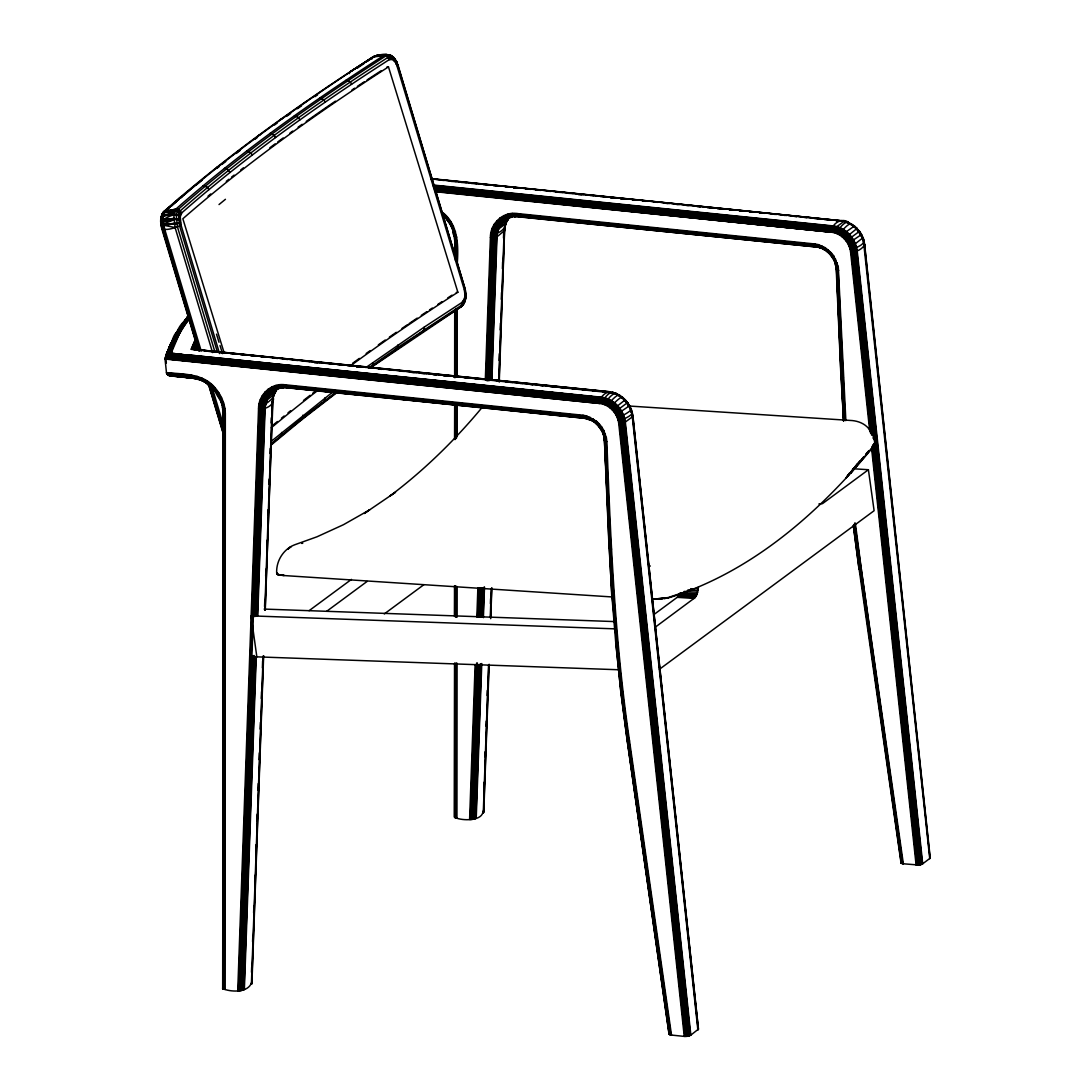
<?xml version="1.0" encoding="UTF-8"?>
<svg xmlns="http://www.w3.org/2000/svg" width="1091" height="1091" viewBox="0 0 1091 1091"><rect width="100%" height="100%" fill="white"/><g stroke="black" fill="none" stroke-linecap="round" stroke-linejoin="round"><path stroke-width="1.5" d="M222.714 988.637L223.082 411.307L222.714 988.637C230.842 992.21 248.121 992.96 251.516 982.691M222.987 988.869L223.273 412.807C226.723 404.297 212.554 393.265 215.336 388.164C203.69 373.367 183.302 374.227 166.473 372.658L165 358.68L167.346 354.834L171.123 353.198L189.643 355.393L188.866 355.271M223.369 989.073L223.655 413.08L223.26 408.089L220.464 399.101M223.846 989.237L224.132 413.325C224.01 404.352 220.341 395.706 214.559 388.914M224.405 989.373L224.691 413.53C224.555 402.47 219.155 391.914 210.972 384.605C199.026 373.436 181.42 375.509 166.528 373.013L166.473 372.658M225.046 989.455L225.332 413.694C225.21 404.325 221.364 395.269 215.336 388.164M482.999 811.227C482.645 821.728 460.307 820.923 454.415 817.118L454.538 663.587M454.483 616.279L454.497 585.69M454.565 439.509L454.674 403.52M454.647 377.322L454.715 310.021M454.661 254.23L455.029 236.706M454.579 817.364L454.742 663.301M454.674 616.238L454.783 586.808M454.77 438.977L454.783 404.884M454.879 377.718L454.92 309.721M454.852 256.59L454.961 240.034M454.852 817.595L455.056 663.028M454.947 616.483L454.961 585.812M455.042 439.237L455.056 403.452M455.206 377.445L455.097 309.708M455.124 256.876L455.274 239.747M455.233 817.8L455.302 664.433M455.329 616.715L455.342 586.044M455.424 439.482L455.438 403.697M455.452 376.436L455.479 309.98M455.506 260.558L455.124 236.829L452.069 226.069M455.711 817.964L455.793 664.61M455.806 616.906L455.82 586.235M455.902 437.996L455.915 403.915M455.929 376.654L455.97 308.508M455.983 260.79L455.997 242.052L454.388 231.824L449.751 222.032L440.928 211.149M456.283 818.1L456.352 663.069M456.379 617.07L456.393 586.399M456.461 438.187L456.488 404.106M456.529 308.698L456.502 376.845L453.16 376.559L458.643 376.954M456.556 260.994C458.056 244.275 456.938 224.814 442.837 213.345M456.924 818.182L456.993 663.178M457.02 617.179L457.034 586.522M457.115 436.618L457.129 404.256M457.143 376.995L457.17 308.862M457.197 264.567C458.534 246.648 458.534 225.305 443.164 212.854M237.729 990.751L258.54 408.798C258.267 394.901 271.086 382.655 285.078 384.782L583.044 415.248L586.549 415.903L587.081 418.521L588.676 418.589M485.359 378.754L490.405 237.524C490.132 223.628 502.951 211.395 516.943 213.522L814.909 243.975L818.414 244.629L818.946 247.248L820.541 247.316M197.021 376.231L197.798 379.082L203.403 380.473L197.171 378.045L167.155 374.295L166.528 373.013L191.989 375.277L193.339 378.236L198.098 379.204M262.331 395.528C268.059 403.506 281.533 381.891 273.746 395.078L265.795 400.683L260.354 399.565M494.196 224.255C500.155 229.287 507.479 221.541 509.442 216.141M632.125 415.125L632.916 415.807L698.472 1029.086L690.835 1035.1L687.194 1036.327L684.248 1036.395L618.733 423.39C617.588 413.653 609.692 404.706 599.791 403.479C598.836 397.97 605.587 391.26 610.469 392.133L191.048 349.338L195.575 339.069L191.457 349.27M690.617 588.69L693.999 588.935L668.047 597.568L651.641 599.436L668.074 598.032C751.604 572.325 819.627 512.443 874.027 445.905L875.473 441.31L874.341 439.264M238.424 990.805L259.235 408.948C258.962 395.365 271.495 383.391 285.174 385.478L583.153 415.944C595.645 417.498 605.519 429.145 606.214 441.514C610.033 541.518 614.219 641.74 628.893 740.871L670.856 1035.004L684.248 1036.395M239.174 990.805L259.972 409.057C259.713 395.774 271.959 384.073 285.337 386.105L583.317 416.571L592.986 420.049L598.918 425.095L598.073 425.572L595.686 423.267L596.504 421.276L586.549 415.903M239.938 990.764L260.735 409.111C260.476 396.115 272.464 384.673 285.556 386.664L583.521 417.117L592.904 420.499L598.577 425.326L602.437 431.068L604.755 437.736L606.405 437.927L606.841 441.65C610.674 541.641 614.86 641.835 629.534 740.939L671.497 1035.1M240.702 990.683L252.676 655.691M254.08 616.579L261.499 409.125C261.24 396.388 272.995 385.178 285.801 387.128L583.78 417.58L594.131 421.031M241.452 990.56L253.426 655.609M254.83 616.51L262.249 409.07C262.004 396.579 273.527 385.573 286.101 387.496L585.499 418.276L584.08 417.948L583.044 415.248M242.175 990.396L254.148 655.486M255.539 616.388L262.958 408.975C262.345 397.601 273.636 386.773 283.551 387.741C281.778 388.232 280.782 386.091 280.442 384.7M242.843 990.205L254.749 657.027M256.208 616.224L263.627 408.839C263.558 397.97 272.395 387.796 283.551 387.741M243.443 989.973L255.349 656.823M256.808 616.033L264.213 408.661L267.5 397.192L272.545 391.655L276.596 389.405L272.027 391.669L268.168 389.119M243.948 989.728L255.867 656.591M257.326 615.801L264.731 408.429L267.991 397.042L276.923 388.71M244.37 989.469L256.276 656.332M257.735 615.542L265.154 408.17C265.099 399.129 271.141 391.696 278.928 387.673M251.503 972.286L251.68 967.185M252.594 941.669L252.785 936.569M253.63 912.758L253.876 905.953M254.721 882.142L254.967 875.35M255.812 851.539L256.058 844.734M256.917 820.923L257.162 814.118M258.008 790.307L258.253 783.502M259.099 759.691L259.344 752.885M260.19 729.088L260.435 722.283M261.294 698.472L261.54 691.667M262.386 667.856L262.631 661.051M264.567 606.623L264.813 599.832M265.672 576.021L265.918 569.216M266.763 545.405L266.94 540.304M267.854 514.788L268.045 509.688M268.945 484.172L269.136 479.072M270.05 453.556L270.227 448.456M271.141 422.953L271.318 417.839M251.394 984.273L263.122 656.236M264.772 610.346L272.314 401.133C273.814 405.593 263.026 410.434 258.54 408.798M251.707 984L263.436 655.95M265.086 610.06L273.077 397.151M251.912 983.714L263.64 655.664M265.277 609.774L272.586 401.433M469.594 819.477L475.13 664.637M476.835 616.988L477.872 588.063M470.303 819.532L475.84 664.705M477.531 617.07L478.567 588.144M486.054 378.891L491.1 237.674C490.841 224.091 503.374 212.131 517.052 214.204L815.018 244.67C827.51 246.225 837.383 257.871 838.079 270.241L845.211 420.471M471.039 819.532L476.631 663.042M478.281 617.111L479.317 588.199M486.736 380.664L491.836 237.783C491.577 224.501 503.837 212.8 517.202 214.832L815.182 245.298C827.278 246.798 836.838 258.09 837.506 270.063L844.652 420.308M471.803 819.491L477.394 663.028M479.044 617.111L480.067 588.199M487.486 380.704L492.6 237.838C492.341 224.841 504.328 213.4 517.42 215.391L815.386 245.857L824.769 249.225L832.46 256.685L833.688 255.894L838.27 266.654L845.852 420.594M472.567 819.409L478.103 664.664M479.808 617.056L480.845 588.144M488.25 380.691L493.364 237.852C493.118 225.114 504.86 213.904 517.68 215.854L815.645 246.321C821.468 244.411 826.078 254.258 825.232 247.684L818.414 244.629M473.33 819.286L478.854 664.569M480.558 616.961L481.595 588.049M489 380.623L494.114 237.797C493.868 225.319 505.392 214.313 517.966 216.223L817.745 246.784L815.945 246.675L814.909 243.975M474.04 819.123L479.576 664.419M481.281 616.824L482.304 587.913M489.723 380.514L494.823 237.715C494.209 226.328 505.515 215.513 515.416 216.468C513.656 216.959 512.647 214.818 512.306 213.427M474.708 818.932L480.245 664.242M481.936 616.647L482.972 587.749M490.391 380.364L495.491 237.565C495.423 226.696 504.274 216.536 515.416 216.468M475.308 818.7L480.831 664.024M482.536 616.429L483.572 587.531M490.977 380.173L496.091 237.388L499.364 225.919L504.41 220.382L508.461 218.132L506.101 218.118L503.742 215.623M475.826 818.455L481.349 663.792M483.054 616.197L484.09 587.299M491.495 379.941L496.596 237.156C496.528 228.21 502.542 220.873 509.961 216.577M476.235 818.195L481.772 663.519M483.408 617.629L484.499 587.04M491.918 379.682L497.019 236.911C497.264 230.446 500.033 223.982 505.269 220.041M483.859 787.416L484.036 782.302M484.95 756.799L485.127 751.699M486.04 726.183L486.231 721.083M487.145 695.567L487.322 690.467M490.418 603.732L490.609 598.632M499.119 360.521L499.364 353.716M500.21 329.905L500.455 323.113M501.301 299.302L501.546 292.497M502.405 268.686L502.637 261.881M503.496 238.07L503.742 231.265M483.272 813L488.55 665.128M490.254 617.547L491.291 588.649M498.696 381.291L504.124 231.565M483.586 812.727L488.863 664.855M490.595 617.82L491.605 588.363M499.01 381.004L504.683 225.482M483.777 812.44L489.15 664.283M490.705 618.679L491.877 587.79M499.242 382.095L504.601 230.487L496.596 237.156L490.405 237.524M393.837 59.46L393.906 57.659C388.532 52.668 379.832 54.277 373.463 56.609C300.571 103.604 229.41 153.776 164.25 211.149C159.559 215.691 160.295 223.15 161.836 228.905L197.866 349.079M212.581 352.584L175.092 227.542L173.783 214.845L176.156 208.845C240.893 151.894 311.44 101.968 383.909 55.396L386.323 54.55L391.164 55.6L396.769 61.955L396.197 63.333L464.33 289.824L465.011 295.279L464.384 298.907L461.902 302.507L424.385 327.014L365.867 367.585M219.564 353.579L181.106 225.291L180.233 216.823L181.815 212.827C246.416 156.013 316.813 106.182 389.105 59.719L392.692 59.528L396.197 63.333M391.164 55.6L394.328 58.573L394.246 60.619L391.164 55.6L385.9 55.164M830.783 253.821L829.937 254.298L831.219 252.771L825.232 247.684M223.655 403.002L221.35 402.756L219.877 397.601M451.742 226.328L453.461 226.478M593.477 421.371L593.368 418.958M622.402 398.351C623.234 393.824 611.505 405.17 610.155 407.979M842.02 236.706L846.07 231.865L854.471 226.001L844.257 221.159L836.497 226.887L834.342 232.71C842.988 235.165 849.548 243.238 850.598 252.116L869.786 431.613M464.902 292.593C467.494 294.788 465.161 304.048 461.207 306.721L371.84 366.958L372.795 365.076L398.16 347.293L462.093 304.88C467.698 303.721 464.766 284.737 465.993 295.838L465.039 300.775L463.552 301.307M188.879 315.394L177.097 331.964L171.328 343.638L176.701 333.123L188.088 316.185M655.009 627.366L695.022 597.65L697.176 593.913L698.458 586.944M201.221 351.029L164.714 229.233C163.282 223.26 161.741 215.813 165.777 210.536C230.474 153.408 301.321 103.781 373.463 56.609C378.85 54.373 384.959 54.182 390.619 55.368L394.328 58.573M211.368 385.668C209.267 387.046 204.876 383.146 206.826 380.718M602.464 403.984C601.823 399.483 611.451 388.969 614.015 393.51M394.587 60.973L393.906 57.659L388.764 54.864M606.405 437.927L603.855 430.59L601.837 431.068L602.518 430.331M835.72 259.317L834.07 259.317M828.505 251.612L827.496 251.857L828.369 250.003M875.473 441.31C870.918 451.006 878.31 442.169 874.341 439.7L875.541 441.5M272.177 402.988L272.641 398.215M272.695 402.402C276.609 390.114 265.563 409.643 259.085 404.025M504.042 231.715L506.088 221.868L507.861 218.241M504.56 231.128L504.942 225.878M653.536 599.014L668.074 598.032M166.337 363.112L165.764 355.952L170.66 343.91L177.669 331.255L188.375 315.831M210.427 386.064L211.299 384.114M214 389.569C214.054 384.741 202.094 383.009 202.012 378.059M446.696 217.873L445.864 218.364L447.201 216.904M619.77 396.497C619.511 391.178 608.533 402.838 607.714 406.261M851.648 225.223C851.375 219.905 840.397 231.565 839.579 234.988M161.209 216.55L161.454 218.977L161.973 214.095L164.455 212.431L174.124 213.154L162.136 215.65L160.868 218.323M590.013 417.157L590.054 419.585L593.231 421.399M821.891 245.884L821.932 248.325L825.11 250.125M176.701 333.123L170.523 344.32L165.682 356.648L170.441 344.715L176.906 332.319L187.925 316.417M615.992 414.948L629.63 405.661L632.671 416.626L624.911 422.353L618.733 423.39M847.871 243.675L861.358 234.633L859.503 231.292L856.871 228.551L844.243 238.765M372.29 58.791L372.536 57.728L350.143 71.801L349.243 73.642M605.137 404.911C605.519 400.806 614.547 390.305 616.974 394.547M837.002 233.638C837.383 229.546 846.411 219.032 848.839 223.287M275.996 389.514L273.746 395.078M371.363 366.89L421.89 332.087L461.207 306.721L465.202 300.366L464.384 298.907M222.891 411.607L225.332 413.694M454.756 240.334L457.211 242.434M604.919 439.182L604.509 440.614L606.841 441.65M614.274 596.804L611.737 595.304L609.323 546.877M843.425 420.731L841.216 368.608M162.695 214.054L163.173 212.39L181.897 196.544L162.204 213.631M160.663 221.146L161.1 217.232C166.446 214.518 175.119 211.872 180.301 216.304M273.2 395.392L273.977 392.678M273.459 395.815L274.223 393.142M272.641 398.897L274.346 393.592M272.955 398.61L274.359 394.028M490.95 232.751C497.769 235.792 507.07 228.428 505.842 221.405M611.737 595.304L612.16 591.158M623.247 692.771L620.779 691.749L615.924 642.763M632.671 416.626L632.916 415.807M850.598 252.116C855.808 252.662 863.254 248.748 864.631 244.275L930.255 858.085L922.29 864.099L919.058 865.054L902.721 863.731L900.88 862.763L901.452 861.658M930.255 858.085L930.146 857.294M629.534 740.939L627.08 740.012L620.752 691.489L620.82 685.68M188.852 316.254C180.751 327.368 174.751 339.956 171.123 353.198L167.496 353.798L165.955 355.393M627.08 740.012L627.639 738.948M859.203 567.947L859.367 569.175L861.399 569.666L903.362 863.827M223.041 406.452L222.619 407.734L224.91 408.375M454.715 240.947L454.388 235.724L454.865 241.247M160.677 221.855L160.868 220.437C166.923 218.459 174.192 211.559 180.233 216.823M396.428 61.328L393.906 57.659L396.428 61.328L395.924 62.814L394.765 59.023L393.401 57.155L391.71 56.732L392.228 57.264M189.548 316.104L180.915 330.205L169.269 353.252C173.251 339.56 179.988 326.741 188.757 315.504M197.866 347.538L196.571 350.116L198.057 345.792M604.359 440.341L604.55 436.209L612.583 596.341M838.72 270.377L836.224 269.068L836.115 265.208M169.705 353.17L174.805 341.701L188.498 318.654C176.415 323.522 174.069 342.847 168.478 353.389L179.292 330.396L189.22 315.217M195.971 341.183L192.098 349.188L195.834 349.72L197.403 345.356M196.666 345.015L195.057 349.461L197.007 345.233M609.787 391.737L193.134 349.175L196.039 341.401M188.361 316.417L178.651 330.628L167.223 353.989C171.928 347.934 171.396 331.337 180.915 330.205L189.602 318.763M612.324 596.968L284.055 575.557L279.828 575.08L276.691 573.32C275.955 561.142 283.374 549.018 294.897 544.709L316.976 536.799L343.46 524.703L369.672 509.824L364.258 513.506L395.542 492.205L390.196 495.832C424.058 470.289 454.592 440.519 481.704 407.925M618.215 420.526C621.734 420.771 636.108 413.721 631.089 411.866M850.094 249.253C855.385 248.571 868.736 243.416 862.395 237.511M194.744 349.365L197.103 343.501M170.523 344.32L165.723 356.252L170.66 343.91L184.543 321.081L176.906 332.319M686.43 1036.409L620.915 423.403C619.647 412.548 610.851 402.593 599.818 401.243L165.737 356.471L170.66 343.91M169.269 353.252L179.292 330.396L188.975 316.213M165.764 355.952L170.851 343.542L177.097 331.964L187.72 316.908M171.451 342.819L166.773 354.289L171.11 343.174L174.805 341.701M167.223 353.989L177.669 331.255L185.825 319.295M166.282 354.834L171.11 343.174L166.146 355.066M196.571 350.116L198.303 346.011M165.682 356.648L170.564 345.083M167.496 353.798L172.46 342.165M653.973 614.506L677.225 597.336L680.239 592.808M165.696 357.057L170.687 345.506M193.557 349.175L196.83 341.674L194.116 349.27L196.885 343.46M195.834 349.72L197.689 345.588M221.964 401.843L221.35 402.756M455.52 231.728C450.883 229.642 453.351 237.333 456.788 237.102M624.475 400.956L625.279 399.756L612.378 410.039M853.83 226.137L857.144 228.483M461.207 306.721L461.902 302.507L463.716 303.312L463.47 304.362L462.175 304.471L464.807 301.539M193.134 349.175L196.762 341.674M605.396 434.204L603.255 434.232L603.746 433.222M274.059 394.778L276.091 390.51M492.218 228.292L495.75 229.505L498.587 229.001L505.61 223.805L509.511 216.686M505.61 223.805L507.956 219.236M181.815 212.827L178.474 209.131L165.777 210.536L163.214 212.486L162.136 215.65L162.136 224.596L199.721 351.179M442.578 213.781L449.397 222.223L450.665 221.487M271.727 444.542L301.921 419.571L302.93 417.635L335.51 392.474M180.233 198.357L198.767 182.442M171.437 206.185L179.974 197.498M173.919 341.756L180.056 330.246L189.698 316.09M171.914 342.465L178.119 330.914M617.301 417.689C620.397 417.239 634.689 409.398 630.107 408.825M849.166 246.416L854.989 243.989L863.063 237.688M596.504 421.276L599.341 424.031L598.073 425.504L601.932 431.122M505.924 223.505L506.224 222.319M507.615 220.041L510.111 216.632M174.942 337.378L172.378 341.619L184.597 321.859M176.647 334.542L183.656 323.263M451.51 226.914L449.342 222.046L452.015 226.887M504.833 227.337L505.092 226.273M859.708 461.098L845.975 478.076L863.417 457.156M188.498 318.654L180.915 330.205L171.123 353.198L189.643 355.393L170.101 353.457L601.277 397.547C613.633 399.074 623.493 410.216 624.911 422.353L690.426 1035.373M183.711 323.154L176.674 333.519L183.779 323.481M176.783 332.728L184.474 321.477M390.619 55.368L392.692 59.528C393.196 56.377 388.505 53.964 385.996 55.846C313.608 102.363 243.143 152.249 178.474 209.131L176.21 214.859L177.465 226.983L214.954 352.025M276.732 573.907L277.182 573.048L276.732 573.907L277.728 574.602L284.055 575.557M857.567 463.58L845.975 478.076L849.848 472.689M669.26 1033.204L669.165 1034.282L670.856 1035.004M845.975 478.076L849.889 472.73M276.855 389.487L278.382 387.441M275.437 391.614L278.246 387.905L277.687 388.601M507.301 220.341L510.247 216.168M186.602 318.477L188.661 315.872M188.593 316.267L186.534 318.872L188.607 316.417M184.843 320.318L187.87 316.54M186.588 318.572L188.634 316.049M864.058 456.734L850.639 473.221L875.146 444.119L875.091 442.346L872.309 446.587M866.118 454.197L868.177 451.66M374.595 56.964L373.163 56.977L387.755 55.136L392.31 59.378L391.914 57.018L387.905 57.441C315.572 103.918 245.161 153.749 180.547 210.59L178.569 215.582L179.66 226.164L217.15 351.207M865.599 454.552L868.859 450.624M872.132 446.696L875.405 442.782M397.138 65.719L397.942 64.942L396.197 61.028L394.233 60.019L394.656 60.782M464.33 289.824L465.134 289.047L397.942 64.942L396.074 64.369M459.488 307.512L463.089 304.921L463.198 301.252L464.057 302.834L463.47 300.871L465.202 300.366L463.825 299.807M217.791 393.074L217.054 393.701L218.8 392.76M223.109 987.287L222.55 988.391M271.345 441.269L332.769 392.01M271.468 443.696L302.93 417.635L302.78 415.221M271.086 444.378L287.56 430.645M832.76 256.33L832.46 256.685M163.173 212.39L178.938 199.448M291.297 427.59L310.512 412.289M195.834 185.306L202.381 180.029M313.131 410.243L336.56 392.351M301.921 419.571L337.119 392.433M216.768 168.464L219.332 166.473M221.896 164.468L225.755 161.482M614.342 412.384L627.639 402.565L629.616 405.757M240.047 150.476L236.024 153.49L238.874 150.681M254.776 139.403L257.449 137.398M846.207 241.111L859.503 231.292L861.481 234.483M510.806 216.4C507.22 219.386 501.301 226.219 496.828 220.75M309.094 610.687L351.452 579.389M326.673 611.315L367.094 581.448M384.291 613.933L423.908 584.667M659.428 669.288L874.109 510.711L868.409 469.73L822.505 503.633L818.905 503.987M856.871 228.551L859.449 231.333L858.781 231.824M626.916 403.097L627.598 402.593L625.279 399.756M274.509 125.001L277.128 123.092M368.731 368.022L372.795 365.076L372.631 362.676M286.565 116.396L290.656 113.519M297.461 108.718L301.552 105.841M314.917 96.676L317.59 94.849M357.466 68.024L364.312 63.346M367.053 61.478L372.536 57.728M596.641 422.885L595.686 423.267M603.855 430.59L601.823 427.167L600.186 428.19L598.345 425.108M374.813 56.118L350.143 71.801M206.458 383.05L207.522 382.75M591.445 419.585L590.245 419.803M181.106 225.291C176.142 227.651 165.068 231.306 162.177 228.36L198.207 348.534M848.443 222.319C841.584 217.027 830.81 224.241 831.656 232.219L834.342 232.71M270.65 393.796L268.018 393.987L264.949 392.024M278.832 437.75L281.778 434.859L281.642 432.445M216.495 167.537L218.377 166.623M322.295 403.07L324.163 402.17L325.009 397.847M258.431 135.489L260.272 134.616M280.701 119.301L282.528 118.428M373.163 56.977L377.691 55.246L386.323 54.55M303.857 103.004L305.644 102.159M395.447 350.006L398.16 347.293L397.997 344.906M327.846 86.612L329.618 85.78M421.89 332.087L423.649 331.255L424.385 327.014M661.323 599.123L662.687 598.495M180.465 222.537C169.569 223.478 146.453 230.256 173.728 219.918L163.364 221.623L173.66 219.4L180.151 219.864M178.474 209.131L164.455 212.431L177.028 211.368L180.806 214.395M860.103 234.797L861.495 234.388M164.25 211.149L165.777 210.536M163.214 212.486L176.156 208.845M507.615 218.459C516.67 215.595 508.392 219.018 507.874 214.136M271.877 386.896L275.273 389.732L280.128 388.137L277.946 388.055L276.009 385.409M201.835 379.75L203.049 380.691M819.205 247.493L822.969 248.53M221.596 397.751L219.536 398.106M378.645 56.241L378.182 55.355L376.259 55.736L380.145 55.764L375.699 55.777M844.257 221.159L845.716 221.8M464.821 291.952L465.734 291.692L465.134 289.047L397.56 64.451M514.611 216.55L519.398 216.536M193.693 378.372L194.812 378.086L168.75 375.495L167.155 374.295C183.602 375.536 203.485 374.649 214.818 389.132M282.337 387.673L287.533 387.81M504.874 220.259L502.187 219.823L500.033 217.845M180.124 219.25L173.633 218.486L161.782 220.723L160.882 221.255L161.209 224.841L198.712 351.057M180.574 223.164L163.773 225.278L175.092 227.542M301.757 543.441L302.752 543.25M837.261 262.945C833.142 261.322 835.065 267.186 838.27 266.654M384.427 55.109L388.287 55.055L390.701 59.159L387.755 55.136L377.118 55.286L383.909 55.396L389.432 56.814L390.333 59.214L385.996 55.846M168.75 375.495L190.38 377.827M164.714 211.913L177.26 210.836L180.97 214.027M461.888 305.057L463.089 304.921L462.093 304.88M284.028 575.271L277.973 574.684L276.773 574.002L277.209 573.239M163.623 215.159L173.892 214.068M386.869 67.056L388.478 66.892L457.865 292.238A2004.876 479.481 -17.1 0 0 350.211 366.044M456.27 292.402L457.865 292.238M163.486 215.909L173.783 214.845M163.241 219.455L173.633 218.486M163.255 220.355L173.66 219.4M163.623 224.337L174.124 223.41M649.841 565.874L650.331 566.065M514.202 216.4L817.364 247.002M264.145 609.078L614.124 621.57M614.956 628.852L251.135 615.87L256.849 656.932L249.689 656.387M256.835 656.85L618.965 669.765M516.943 213.522L517.68 215.854L519.016 216.645M287.151 387.905L285.801 387.128L285.078 384.782M628.143 405.961L852.276 420.567C859.231 421.249 866.227 424.317 870.004 430.454M853.176 468.735L868.409 469.73M694.953 588.554L698.335 588.772M687.916 589.917L698.076 590.572M684.139 591.417L697.681 592.304M681.93 592.918L697.176 593.913M679.611 594.254L696.549 595.359M678.888 595.522L695.826 596.627M678.084 596.559L695.022 597.65M677.225 597.336L694.162 598.441M172.514 376.054L190.434 377.854M430.959 178.583L842.334 220.859L430.822 178.788M432.05 178.992L840.534 220.75C851.703 222.114 860.813 231.387 863.581 242.052M430.713 179.115L434.095 179.456M440.887 180.151L444.269 180.506M451.006 181.379L456.133 181.72M461.179 182.415L466.307 182.756M471.353 183.452L476.481 183.793M483.218 184.652L488.345 185.006M493.391 185.688L498.519 186.043M505.297 186.738L508.692 187.093M513.738 187.761L518.852 188.129M525.603 188.975L530.717 189.343M535.776 189.998L540.891 190.38M547.641 191.211L551.064 191.416M556.11 192.071L562.929 192.63M567.988 193.284L573.102 193.666M578.162 194.321L583.276 194.716M590.026 195.521L593.449 195.753M600.2 196.557L605.314 196.966M610.374 197.594L615.474 198.003M620.534 198.63L625.648 199.039M632.412 199.83L637.512 200.253M642.585 200.867L647.686 201.303M654.45 202.08L657.859 202.34M664.624 203.117L669.724 203.553M679.898 204.59L674.797 204.153L678.166 204.576M690.071 205.626L684.957 205.19L688.339 205.613M700.245 206.676L696.835 206.39L700.204 206.813M712.109 207.876L707.009 207.426L710.377 207.836M722.269 208.926L717.169 208.463L720.551 208.872M744.307 211.177L739.221 210.699L742.603 211.095M754.481 212.213L749.381 211.736L752.763 212.131M764.655 213.25L759.554 212.772L764.641 213.331M776.519 214.463L771.432 213.986L774.815 214.354M781.592 215.022L786.693 215.513M791.766 216.045L796.866 216.55M801.94 217.082L807.026 217.586M513.697 187.925L517.093 188.266M578.135 194.443L581.53 194.798M610.346 197.716L613.742 198.057M620.52 198.739L623.916 199.08M642.558 200.976L645.954 201.317M664.596 203.199L667.992 203.54M781.592 215.05L784.988 215.391M791.766 216.073L796.853 216.591M801.94 217.109L807.026 217.627M434.354 185.143L833.51 225.946C845.893 227.474 855.767 238.643 857.199 250.821L922.713 863.84M433.004 185.361L833.142 226.273C845.511 227.801 855.358 238.943 856.776 251.094L922.29 864.099M433.291 185.852L832.815 226.696C845.075 228.21 854.853 239.284 856.258 251.339L921.772 864.345M433.577 186.438L832.501 227.228C844.611 228.728 854.28 239.652 855.671 251.557L921.186 864.577M433.918 187.106L832.228 227.828C844.134 229.301 853.639 240.047 855.003 251.762L920.518 864.768M434.163 187.829L831.997 228.496C843.657 229.942 852.957 240.456 854.294 251.912L919.808 864.931M434.613 189.37L831.683 229.969C842.716 231.333 851.512 241.275 852.794 252.13L872.336 435.009M435.091 191.675L831.656 232.219L434.995 190.966L831.601 231.483C841.897 232.751 850.107 242.038 851.294 252.157L870.659 433.359M518.648 216.618L816.995 247.098M610.142 391.874L192.098 349.188L613.838 393.06M208.476 351.37L213.55 351.888M218.623 352.407L223.696 352.939M230.446 353.62L233.829 353.975M240.593 354.657L245.666 355.175M250.739 355.693L255.799 356.212M260.872 356.73L265.945 357.248M272.709 357.943L277.782 358.462M282.855 358.98L287.915 359.498M294.679 360.194L298.061 360.535M304.825 361.23L309.899 361.748M320.031 362.785L314.153 362.457L317.576 362.839M325.104 363.303L330.178 363.821M336.942 364.503L340.324 364.858M347.074 365.54L352.148 366.058M356.525 366.74L362.294 367.094M368.39 367.953L372.44 368.131M378.563 368.976L384.264 369.344M389.337 369.863L394.41 370.381M400.588 371.213L404.543 371.417M416.38 372.631L410.762 372.236L414.185 372.617M426.526 373.668L420.935 373.272L424.344 373.64M436.659 374.704L432.8 374.472L436.209 374.84M448.496 375.904L442.973 375.495L446.383 375.863M463.702 377.472L468.775 377.991M475.171 378.768L480.613 379.191M490.759 380.227L485.345 379.791L488.741 380.159M500.892 381.264L497.21 380.991L500.605 381.359M505.965 381.782L512.729 382.477M522.862 383.514L517.543 383.05L520.939 383.405M527.935 384.032L533.008 384.55M543.154 385.587L539.581 385.287L542.977 385.641M554.978 386.8L549.741 386.323L554.842 386.841M565.124 387.837L559.915 387.346L565.002 387.864M575.271 388.873L571.779 388.546L575.175 388.901M597.241 391.11L592.113 390.605L597.2 391.124M356.566 366.781L359.948 367.121M378.591 369.017L381.986 369.358M465.025 377.759L468.407 378.1M475.185 378.782L478.581 379.123M507.383 382.041L510.779 382.382M529.421 384.264L532.803 384.605M169.105 353.825L600.936 397.97C613.21 399.483 622.988 410.557 624.393 422.612L689.907 1035.618M168.178 354.289L600.636 398.501C612.747 399.988 622.402 410.925 623.807 422.831L689.307 1035.836M167.346 354.834L600.364 399.101C612.269 400.574 621.775 411.321 623.138 423.022L688.653 1036.041M166.609 355.448L600.132 399.77C611.792 401.215 621.079 411.73 622.429 423.185L687.944 1036.205M165.737 356.471L599.941 400.492C611.315 401.897 620.37 412.139 621.679 423.308L687.194 1036.327M165.518 356.839L599.818 401.243L165.327 357.207L599.75 401.993C610.428 403.315 618.938 412.944 620.165 423.444L685.68 1036.45M599.75 401.993L165.082 357.943L599.736 402.756C610.033 404.025 618.242 413.312 619.429 423.431L684.943 1036.45M599.736 402.756L165 358.68L599.791 403.479L165.014 359.034M166.623 373.354L192.248 376.586L166.937 374.008M167.414 374.581L192.452 377.145L167.7 374.84L197.689 378.632M168.014 375.086L192.712 377.609M289.592 387.769L298.061 388.641M301.443 388.982L308.221 389.678M311.603 390.019L318.381 390.714M321.763 391.055L330.232 391.928M333.614 392.269L340.378 392.965M343.774 393.305L350.538 394.001M353.934 394.342L362.389 395.215M365.785 395.556L372.549 396.251M375.931 396.592L382.709 397.288M386.091 397.642L392.869 398.324M396.251 398.679L404.72 399.538M408.102 399.892L414.88 400.574M418.262 400.929L435.2 402.661M440.273 403.179L447.051 403.861M450.433 404.215L457.197 404.911M460.593 405.252L469.048 406.111M472.444 406.466L479.208 407.161M482.604 407.502L489.368 408.198M492.75 408.539L499.528 409.234M504.601 409.752L511.379 410.448M514.761 410.789L521.539 411.484M524.921 411.825L543.55 413.734M546.932 414.075L553.71 414.771M557.092 415.112L563.87 415.807M567.252 416.162L575.721 417.021M579.103 417.362L585.867 418.058M169.582 375.809L194.062 378.4M286.428 387.741L585.131 418.371M434.504 188.988L831.683 229.969L434.395 188.62L831.819 229.219C843.179 230.624 852.235 240.866 853.544 252.048L873.455 438.323M434.613 189.398L831.615 230.733C842.293 232.042 850.803 241.67 852.03 252.171L871.573 435.05M434.695 189.779L831.615 230.733L434.859 190.161L831.601 231.483L434.927 190.57M435.05 191.32L831.656 232.219M601.277 397.547L188.948 355.025L601.646 397.219C614.028 398.747 623.902 409.916 625.334 422.094L690.835 1035.1M652.513 599.054L655.35 599.014M180.001 376.654L173.183 375.836M183.22 377.036L189.67 377.786M203.24 185.634L207.59 187.42L208.845 189.67M224.446 168.369L226.71 168.696L229.996 172.446M246.716 150.953L250.971 152.808L252.226 155.072M618.161 644.713L615.651 643.322M385.75 54.632L388.287 55.055M270.05 133.402L274.264 135.284L275.505 137.548M294.434 115.714L298.607 117.623L299.834 119.901M840.902 220.546L845.239 221.2M609.037 391.805L613.36 392.474M319.854 97.89L323.972 99.84L325.2 102.118M815.945 246.675L820.173 247.534M816.273 246.934L819.832 247.63M584.08 417.948L590.776 419.912M584.408 418.208L593.777 421.249M193.012 377.977L202.735 380.814M193.339 378.236L198.412 379.218M346.311 79.957L350.375 81.948L351.588 84.225M843.438 377.786L840.916 376.19M611.574 549.059L609.037 547.464M864.167 241.084L863.417 240.661L929.737 858.644M844.611 221.05L848.634 222.537M612.733 392.324L616.565 393.592M612.392 392.433L616.756 393.81M612.024 392.651C622.838 395.706 631.034 405.811 632.357 416.898M818.946 247.248L822.641 248.639M197.335 378.495L207.181 382.982M603.95 436.986L604.755 437.736M664.01 598.263L664.937 598.7M394.233 60.019L396.769 61.955M847.912 222.209L851.676 224.119M616.32 393.483L619.797 395.392M616.033 393.483L622.647 397.642M615.706 393.592L622.566 397.97M697.626 1028.131L698.472 1029.086M821.796 247.998L825.655 249.989M821.932 248.325L825.355 250.112M202.026 380.486L206.881 383.105M202.217 380.704L206.649 383.132M465.011 295.279L465.993 295.838M169.705 374.445L170.796 375.086M851.103 223.873L854.539 226.151M850.803 223.996L854.43 226.696M619.483 395.119L622.661 397.41M824.755 249.594L827.892 251.98M824.81 249.866L827.687 252.035M592.89 420.867L596.027 423.253M592.931 421.14L595.822 423.308M464.984 295.893L465.939 296.616L464.548 298.361L465.407 299.698M206.308 382.6L214.245 389.542M206.349 382.873L210.549 386.091M854.335 225.96L857.158 228.564M854.117 226.001L857.076 228.742M622.456 397.219L625.293 399.838M622.252 397.274L625.211 400.015M621.965 397.41L625.048 400.261M827.523 251.639L830.196 254.217M827.496 251.857L830.019 254.298M595.659 422.899L598.332 425.49M595.631 423.131L598.154 425.572M442.278 214.45L446.11 218.268M443.478 215.977L445.864 218.364M210.386 385.928L214.068 389.623M873.223 438.091L874.068 439.018M856.612 228.701L862.749 238.247M625.007 399.824L627.584 402.606M624.748 399.974L629.262 406.111M831.219 252.771L833.688 255.894M830.033 254.067L832.215 256.835M829.937 254.23L833.81 259.849M599.341 424.031L601.823 427.167M598.604 424.808L604.278 434.354L605.641 441.337C609.474 541.368 613.66 641.617 628.334 740.762L670.297 1034.882M598.168 425.34L602.137 431.122M445.974 218.159L451.715 226.928M445.864 218.295L448.987 222.428M214.286 389.201L220.15 398.16L222.073 403.07M214.109 389.419L217.273 393.619M859.299 231.456L861.358 234.633M627.434 402.715L629.48 405.907M832.433 256.562L835.706 263.095L837.029 269.859L844.175 420.117M832.201 256.753L834.001 259.849M217.232 393.496L219.85 398.201M387.905 57.441L389.105 59.719M861.413 234.36L863.076 237.838M861.222 234.374L862.967 238.029M629.548 405.62L631.198 409.098M629.357 405.647L631.103 409.289M833.838 259.522L835.365 263.054M833.729 259.685L835.133 262.958M602.191 430.59L603.432 433.495M601.973 430.795L603.5 434.313M601.85 430.959L603.255 434.232M451.524 226.546L453.597 231.742M451.415 226.71L453.351 231.633M862.954 237.579L864.099 241.534M862.722 237.524L864.536 245.352L930.05 858.372M631.198 408.948L632.33 412.575M630.857 408.784L632.235 412.807M630.53 408.784L631.553 411.934M224.296 353.32L182.852 218.759A2004.876 479.481 -17.1 0 1 388.464 66.892M216.523 334.173L219.018 342.274M220.014 345.52L222.509 353.62M211.449 385.137L223.137 424.099M209.949 385.273L223.096 429.118M209.404 385.887L223.041 431.354M208.449 383.541L223.055 432.254M208.081 383.186L223.178 433.522M835.624 261.963L836.429 264.936M835.297 262.222L836.647 269.613L841.379 377.022M603.228 433.727L604.387 437.6M603.118 433.932L604.128 437.423M453.201 231.306L454.483 236.461M221.432 402.361L222.619 407.734M864.031 240.906L864.74 245.08M863.772 240.77L864.358 244.057M632.166 412.18L632.957 416.066M631.907 412.043L632.875 416.353M902.721 863.731L854.703 523.08M902.162 863.608L854.348 524.621M901.684 863.445L853.885 524.471M901.302 863.24L853.721 525.944M858.999 568.22L901.043 863.008M669.819 1034.704L627.87 740.625L621.584 692.417L612.337 594.459M627.325 739.221L669.438 1034.513M627.12 739.493L669.165 1034.282M627.039 739.753L669.015 1034.036M875.091 442.346L875.296 443.764M855.33 523.162L861.399 569.666M853.448 525.712L859.094 568.97M853.298 525.48L858.944 568.738M627.489 740.448L621.202 692.212L612.024 594.731M620.834 691.217L627.23 740.243M836.224 269.068L840.943 376.477M835.911 265.468L836.374 269.354M604.237 436.468L612.201 596.109M604.032 436.741L604.509 440.614M874.177 445.087L919.058 865.054M873.414 445.169L918.295 865.136M872.664 445.21L917.545 865.177M872.282 448.592L916.808 865.177M871.6 448.551L916.113 865.136M632.766 415.548L698.376 1029.359M632.494 415.33L698.185 1029.645M632.303 416.817L697.872 1029.918M616.592 645.804L616.947 649.131M617.656 655.773L618.011 659.1M618.706 665.742L619.061 669.069M619.77 675.711L620.288 680.702M615.733 643.049L620.929 691.994M611.833 595.018L615.842 643.854M454.592 235.451L455.138 241.547M222.728 406.725L223 412.521M222.523 406.998L222.837 412.221M277.673 573.893L277.728 574.602M841.502 375.318L841.693 378.618M842.347 390.183L842.811 398.433M843.37 408.334L843.929 418.235M841.188 375.604L843.711 420.158M840.997 375.89L843.616 421.29M609.924 551.541L610.387 559.792M611.042 571.343L611.505 579.607M609.119 547.164L611.942 595.863M836.852 269.586L837.37 281.342M837.97 294.761L838.406 304.839M839.074 319.936L839.511 330.014M840.111 343.433L840.615 355.189M836.47 268.195L841.106 376.763M604.605 439.455L609.242 548.037M604.4 439.755L609.078 547.75M219.018 204.562A1953.285 476.44 -16.7 0 1 225.442 199.298M271.277 427.795A2004.876 479.481 -17.1 0 1 318.545 389.855M208.026 196.148A2006.649 479.904 -17.1 0 1 210.686 193.953M226.287 181.324A2006.649 479.904 -17.1 0 1 228.878 179.265M231.483 177.192A2006.649 479.904 -17.1 0 1 234.101 175.119M240.716 169.951A2006.649 479.904 -17.1 0 1 243.388 167.864M269.818 147.803A2006.649 479.904 -17.1 0 1 275.109 143.876M277.782 141.912A2006.649 479.904 -17.1 0 1 283.169 137.971M289.961 133.047A2006.649 479.904 -17.1 0 1 292.688 131.07M298.116 127.183A2006.649 479.904 -17.1 0 1 302.152 124.306M306.23 121.415A2006.649 479.904 -17.1 0 1 335.414 101.149M351.888 90.021A2006.649 479.904 -17.1 0 1 354.63 88.194M357.384 86.353A2006.649 479.904 -17.1 0 1 364.299 81.77M367.094 79.929A2006.649 479.904 -17.1 0 1 381.168 70.738M273.446 424.794A2006.649 479.904 -17.1 0 1 277.414 421.508M281.423 418.208A2006.649 479.904 -17.1 0 1 284.11 415.998M287.997 412.848A2006.649 479.904 -17.1 0 1 290.547 410.789M303.489 400.479A2006.649 479.904 -17.1 0 1 310.103 395.297M312.776 393.224A2006.649 479.904 -17.1 0 1 315.463 391.137M352.557 363.33A2006.649 479.904 -17.1 0 1 359.348 358.394M366.167 353.484A2006.649 479.904 -17.1 0 1 370.204 350.606M378.345 344.851A2006.649 479.904 -17.1 0 1 385.205 340.037M389.351 337.133A2006.649 479.904 -17.1 0 1 396.333 332.305M401.965 328.446A2006.649 479.904 -17.1 0 1 407.652 324.572M409.07 323.604A2006.649 479.904 -17.1 0 1 417.185 318.122M421.29 315.367A2006.649 479.904 -17.1 0 1 426.772 311.712M429.54 309.871A2006.649 479.904 -17.1 0 1 432.309 308.044M437.886 304.362A2006.649 479.904 -17.1 0 1 442.087 301.607M447.733 297.925A2006.649 479.904 -17.1 0 1 451.988 295.17M291.024 546.605L287.983 549.059L291.024 546.605M732.443 209.963L729.047 209.663L732.429 210.072M818.905 218.8L813.804 218.295L818.891 218.827M829.065 219.837L823.978 219.332L829.065 219.85M839.238 220.873L835.842 220.532L839.238 220.887M587.094 390.073L581.953 389.582L587.04 390.101M607.387 392.146L602.287 391.642L607.373 392.16"/></g></svg>
